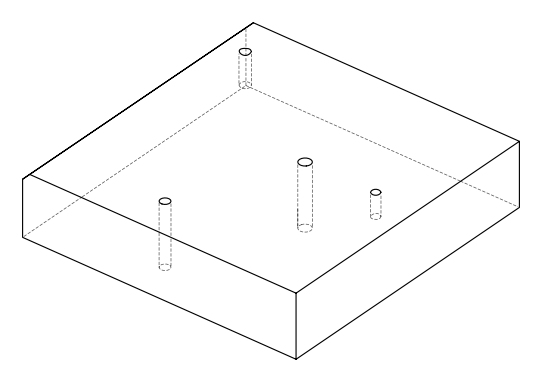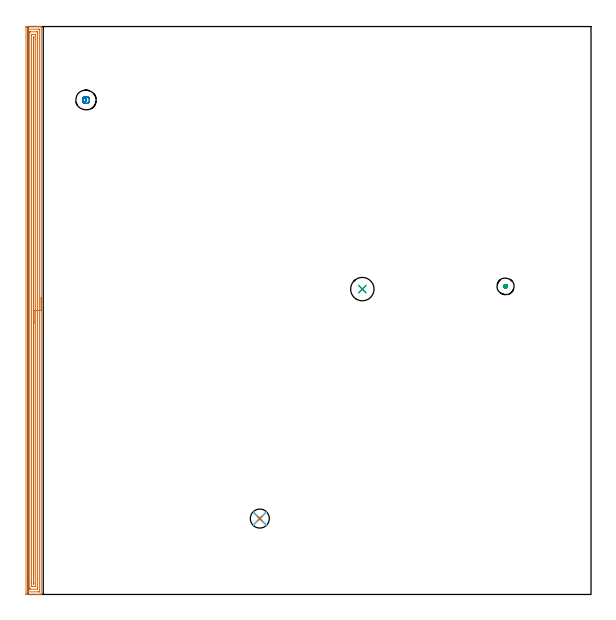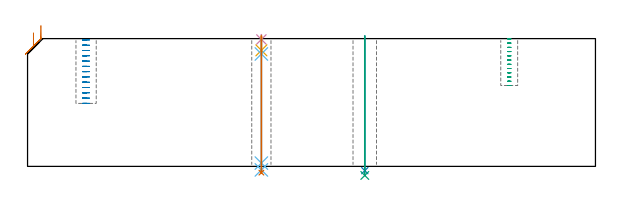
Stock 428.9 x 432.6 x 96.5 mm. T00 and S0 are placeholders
(PLAN: 9 operations, 7 tool changes, 21.3 min)
(1 AREA_MILL | FG_CHAMFER_SURFACE | UGT0205_001 | 17.48 min | 29093 mm3)
(2 MILL_BLIND_HOLE_FROM_SOLID_MATERIAL | STEP1POCKET | UGT0201_128 | Spiral | 1.39 min | 8982 mm3)
(3 MILL_BLIND_HOLE_FROM_SOLID_MATERIAL_1 | STEP1POCKET_1 | UGT0201_128 | Spiral | 0.65 min | 4538 mm3)
(4 SPOT_DRILL | STEP1HOLE | NXT0321_9005460120000 | 0.03 min | 17 mm3)
(5 DRILL_BLIND_HOLE_INTO_CENTER | STEP1HOLE | NXT0301_030 | 0.05 min | 207 mm3)
(6 GUN_DRILL_THROUGH_HOLE | STEP1HOLE | UGT0307_001 | 0.46 min | 1706 mm3)
(7 SPADE_DRILL_TO_ENLARGE_THROUGH_HOLE | STEP1HOLE | UGT0306_005 | 0.41 min | 13977 mm3)
(8 DRILL_THROUGH_HOLE_FROM_SOLID_MATERIAL | STEP1HOLE_1 | NXT0301_065 | 0.41 min | 6652 mm3)
(9 DRILL_TO_ENLARGE_THROUGH_HOLE | STEP1HOLE_1 | UGT0301_248 | 0.42 min | 17314 mm3)
(TOOL UGT0205_001 | Chamfer Mill 20 x 3 x 45 deg. | D20 FL50 Z2)
(TOOL UGT0201_128 | Carbide End Mill 10.0 | D10 FL15 Z4)
(TOOL NXT0321_9005460120000 | NC Spot Drill, 142deg, 12mm, Carbide, Uncoated | D12 PA142 FL30 Z2)
(TOOL NXT0301_030 | Carbide Drill 5.9mm [860.1-0590-018A1-MM 2214] | D5.9 PA140 FL28 Z2)
(TOOL UGT0307_001 | Gun Drill 5 mm | D5 PA130 FL24 Z1)
(TOOL UGT0306_005 | Spade Drill 14.5mm | D14.5 PA132 FL10 Z2)
(TOOL NXT0301_065 | Carbide Drill 9.4mm [860.1-0940-075A1-MM 2214] | D9.4 PA140 FL98 Z2)
(TOOL UGT0301_248 | Twist Drill 17.8 mm | D17.8 PA118 FL130 Z2)
(OP 1 AREA_MILL)
G17 G21 G94 G90
T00 M6
G54
G17 G0 G90 X10.1 Y226.3 S1061 M3
G43 Z106.5 H0
G94 G1 Y226.262 Z105.628 F250.
Y226.148 Z104.763
Y225.959 Z103.912
Y225.697 Z103.08
Y225.363 Z102.274
Y224.96 Z101.5
Y224.492 Z100.764
Y223.96 Z100.072
Y223.371 Z99.429
Y222.728 Z98.839
Y222.036 Z98.308
Y221.3 Z97.84
Y220.526 Z97.437
Y219.72 Z97.103
Y218.888 Z96.841
Y218.037 Z96.652
Y217.172 Z96.538
Y216.3 Z96.5
Y0.168
X10.097 Y0.009 Z96.488
X10.081 Y0.007 Z96.472
X9.729 Y0. Z96.128
X9.388 Z95.787
X8.722 Z95.117
X7.505 Z93.902
X6.953 Z93.348
X-1.283 Y0.001 Z85.114
X-1.492 Y0.01 Z84.906
X-1.499 Y0.219 Z84.899
Y0.248
X-1.5 Y431.985 Z84.9
X-1.496 Y432.384 Z84.902
X-1.492 Y432.59 Z84.906
X-1.282 Y432.6 Z85.115
X6.953 Z93.348
X7.505 Z93.902
X7.838 Z94.234
X8.389 Z94.786
X8.722 Z95.117
X9.388 Z95.787
X9.729 Z96.128
X10.081 Y432.593 Z96.472
X10.097 Y432.591 Z96.488
X10.1 Y432.432 Z96.5
Y216.3
X8.686 Z95.086
Y2.187
X8.684 Y2.08 Z95.084
X8.682 Y2.027 Z95.082
X8.679 Y2.01 Z95.079
X8.631 Y2.007 Z95.031
X8.234 Y2.001 Z94.634
X0.274 Z86.674
X0.036 Y2.005 Z86.436
X-0.072 Y2.01 Z86.328
X-0.085 Y2.363 Z86.315
Y2.401
X-0.086 Y430.413 Z86.314
X-0.085 Y430.52 Z86.315
X-0.082 Y430.573 Z86.318
X-0.079 Y430.59 Z86.321
X-0.031 Y430.593 Z86.369
X0.366 Y430.599 Z86.766
X8.326 Z94.726
X8.564 Y430.595 Z94.964
X8.672 Y430.59 Z95.072
X8.685 Y430.237 Z95.085
Y430.199
X8.686 Y216.3 Z95.086
X7.271 Z93.671
Y4.759
X7.269 Y4.187 Z93.669
X7.266 Y4.028 Z93.666
X7.265 Y4.015 Z93.665
X7.248 Y4.01 Z93.648
X7.2 Y4.004 Z93.6
X7.138 Y4.001 Z93.538
X1.832 Y4. Z88.232
X1.647 Y4.002 Z88.047
X1.462 Y4.006 Z87.862
X1.344 Y4.01 Z87.744
X1.336 Y4.081 Z87.736
X1.333 Y4.187 Z87.733
X1.33 Y4.507 Z87.73
X1.329 Y5.08 Z87.729
X1.328 Y5.401 Z87.728
X1.329 Y427.841 Z87.729
X1.331 Y428.413 Z87.731
X1.334 Y428.572 Z87.734
X1.335 Y428.585 Z87.735
X1.352 Y428.59 Z87.752
X1.4 Y428.596 Z87.8
X1.462 Y428.599 Z87.862
X6.768 Y428.6 Z93.168
X6.953 Y428.598 Z93.353
X7.138 Y428.594 Z93.538
X7.256 Y428.59 Z93.656
X7.264 Y428.519 Z93.664
X7.267 Y428.413 Z93.667
X7.27 Y428.093 Z93.67
X7.271 Y427.52 Z93.671
Y427.199
Y216.3
X5.857 Z92.257
Y6.187
X5.855 Y6.09 Z92.255
X5.852 Y6.032 Z92.252
X5.849 Y6.01 Z92.249
X5.827 Y6.008 Z92.227
X5.613 Y6.003 Z92.013
X5.184 Y6. Z91.584
X3.389 Z89.789
X2.98 Y6.002 Z89.38
X2.776 Y6.007 Z89.176
X2.754 Y6.01 Z89.154
X2.749 Y6.021 Z89.149
X2.746 Y6.058 Z89.146
X2.744 Y6.113 Z89.144
X2.743 Y8.653 Z89.143
Y426.413
X2.745 Y426.51 Z89.145
X2.748 Y426.568 Z89.148
X2.751 Y426.59 Z89.151
X2.773 Y426.592 Z89.173
X2.987 Y426.597 Z89.387
X3.416 Y426.6 Z89.816
X5.211 Z91.611
X5.62 Y426.598 Z92.02
X5.824 Y426.593 Z92.224
X5.846 Y426.59 Z92.246
X5.851 Y426.579 Z92.251
X5.854 Y426.542 Z92.254
X5.856 Y426.487 Z92.256
X5.857 Y425.947 Z92.257
Y422.672
Y216.3
X4.443 Z90.843
X4.442 Y8.364 Z90.842
X4.438 Y8.075 Z90.838
X4.434 Y8.009 Z90.834
X4.421 Y8.005 Z90.821
X4.381 Y8.002 Z90.781
X4.3 Y8. Z90.7
X4.208 Y8.001 Z90.608
X4.181 Y8.004 Z90.581
X4.171 Y8.009 Z90.571
X4.164 Y8.029 Z90.564
X4.16 Y8.219 Z90.56
X4.157 Y8.508 Z90.557
Y8.653
X4.158 Y424.237 Z90.558
X4.162 Y424.525 Z90.562
X4.166 Y424.591 Z90.566
X4.179 Y424.595 Z90.579
X4.219 Y424.599 Z90.619
X4.3 Y424.6 Z90.7
X4.392 Y424.599 Z90.792
X4.419 Y424.596 Z90.819
X4.429 Y424.591 Z90.829
X4.436 Y424.571 Z90.836
X4.44 Y424.381 Z90.84
X4.443 Y424.092 Z90.843
Y423.947
Y216.3
Y215.428 Z90.881
Y214.564 Z90.995
Y213.712 Z91.184
Y212.88 Z91.446
Y212.074 Z91.78
Y211.3 Z92.183
Y210.564 Z92.652
Y209.872 Z93.183
Y209.229 Z93.772
Y208.64 Z94.415
Y208.108 Z95.107
Y207.64 Z95.843
Y207.237 Z96.617
Y206.903 Z97.423
Y206.641 Z98.255
Y206.452 Z99.107
Y206.338 Z99.971
Y206.3 Z100.843
G0 Z106.5
M5
M2
(OP 2 MILL_BLIND_HOLE_FROM_SOLID_MATERIAL)
G17 G21 G94 G90
T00 M6
G54
G17 G0 G90 X44.2 Y376.6 S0 M3
G43 Z106.5 H0
Z95.508
G94 G3 X44.65 Y377.095 R0.452 F250.
X44.075 Y377.919 R1.02
X42.245 Y377.749 R1.79
X41.597 Y376.103 R1.655
X44.697 Y373.997 R2.65
X41.597 Y376.103 R-2.65
X43.147 Y375.05 R1.325
X44.2 Y376.6 R1.325
G0 Z91.515
G3 X44.65 Y377.095 R0.452
X44.075 Y377.919 R1.02
X42.245 Y377.749 R1.79
X41.597 Y376.103 R1.655
X44.697 Y373.997 R2.65
X41.597 Y376.103 R-2.65
X43.147 Y375.05 R1.325
X44.2 Y376.6 R1.325
G0 Z87.523
G3 X44.65 Y377.095 R0.452
X44.075 Y377.919 R1.02
X42.245 Y377.749 R1.79
X41.597 Y376.103 R1.655
X44.697 Y373.997 R2.65
X41.597 Y376.103 R-2.65
X43.147 Y375.05 R1.325
X44.2 Y376.6 R1.325
G0 Z83.531
G3 X44.65 Y377.095 R0.452
X44.075 Y377.919 R1.02
X42.245 Y377.749 R1.79
X41.597 Y376.103 R1.655
X44.697 Y373.997 R2.65
X41.597 Y376.103 R-2.65
X43.147 Y375.05 R1.325
X44.2 Y376.6 R1.325
G0 Z79.538
G3 X44.65 Y377.095 R0.452
X44.075 Y377.919 R1.02
X42.245 Y377.749 R1.79
X41.597 Y376.103 R1.655
X44.697 Y373.997 R2.65
X41.597 Y376.103 R-2.65
X43.147 Y375.05 R1.325
X44.2 Y376.6 R1.325
G0 Z75.546
G3 X44.65 Y377.095 R0.452
X44.075 Y377.919 R1.02
X42.245 Y377.749 R1.79
X41.597 Y376.103 R1.655
X44.697 Y373.997 R2.65
X41.597 Y376.103 R-2.65
X43.147 Y375.05 R1.325
X44.2 Y376.6 R1.325
G0 Z71.554
G3 X44.65 Y377.095 R0.452
X44.075 Y377.919 R1.02
X42.245 Y377.749 R1.79
X41.597 Y376.103 R1.655
X44.697 Y373.997 R2.65
X41.597 Y376.103 R-2.65
X43.147 Y375.05 R1.325
X44.2 Y376.6 R1.325
G0 Z67.562
G3 X44.65 Y377.095 R0.452
X44.075 Y377.919 R1.02
X42.245 Y377.749 R1.79
X41.597 Y376.103 R1.655
X44.697 Y373.997 R2.65
X41.597 Y376.103 R-2.65
X43.147 Y375.05 R1.325
X44.2 Y376.6 R1.325
G0 Z63.569
G3 X44.65 Y377.095 R0.452
X44.075 Y377.919 R1.02
X42.245 Y377.749 R1.79
X41.597 Y376.103 R1.655
X44.697 Y373.997 R2.65
X41.597 Y376.103 R-2.65
X43.147 Y375.05 R1.325
X44.2 Y376.6 R1.325
G0 Z59.577
G3 X44.65 Y377.095 R0.452
X44.075 Y377.919 R1.02
X42.245 Y377.749 R1.79
X41.597 Y376.103 R1.655
X44.697 Y373.997 R2.65
X41.597 Y376.103 R-2.65
X43.147 Y375.05 R1.325
X44.2 Y376.6 R1.325
G0 Z55.585
G3 X44.65 Y377.095 R0.452
X44.075 Y377.919 R1.02
X42.245 Y377.749 R1.79
X41.597 Y376.103 R1.655
X44.697 Y373.997 R2.65
X41.597 Y376.103 R-2.65
X43.147 Y375.05 R1.325
X44.2 Y376.6 R1.325
G0 Z51.592
G3 X44.65 Y377.095 R0.452
X44.075 Y377.919 R1.02
X42.245 Y377.749 R1.79
X41.597 Y376.103 R1.655
X44.697 Y373.997 R2.65
X41.597 Y376.103 R-2.65
X43.147 Y375.05 R1.325
X44.2 Y376.6 R1.325
G0 Z47.6
G3 X44.65 Y377.095 R0.452
X44.075 Y377.919 R1.02
X42.245 Y377.749 R1.79
X41.597 Y376.103 R1.655
X44.697 Y373.997 R2.65
X41.597 Y376.103 R-2.65
X43.147 Y375.05 R1.325
X44.2 Y376.6 R1.325
G0 Z106.5
M5
M2
(OP 3 MILL_BLIND_HOLE_FROM_SOLID_MATERIAL_1)
G17 G21 G94 G90
T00 M6
G54
G17 G0 G90 X363.8 Y234.7 S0 M3
G43 Z106.5 H0
Z96.3
G94 G3 X364.434 Y235.466 R0.645 F250.
X363.538 Y236.075 R0.766
X362.425 Y234.438 R1.4
X363.538 Y236.075 R-1.4
X362.981 Y235.256 R0.7
X363.8 Y234.7 R0.7
G0 Z93.1
G3 X364.434 Y235.466 R0.645
X363.538 Y236.075 R0.766
X362.425 Y234.438 R1.4
X363.538 Y236.075 R-1.4
X362.981 Y235.256 R0.7
X363.8 Y234.7 R0.7
G0 Z89.9
G3 X364.434 Y235.466 R0.645
X363.538 Y236.075 R0.766
X362.425 Y234.438 R1.4
X363.538 Y236.075 R-1.4
X362.981 Y235.256 R0.7
X363.8 Y234.7 R0.7
G0 Z86.7
G3 X364.434 Y235.466 R0.645
X363.538 Y236.075 R0.766
X362.425 Y234.438 R1.4
X363.538 Y236.075 R-1.4
X362.981 Y235.256 R0.7
X363.8 Y234.7 R0.7
G0 Z83.5
G3 X364.434 Y235.466 R0.645
X363.538 Y236.075 R0.766
X362.425 Y234.438 R1.4
X363.538 Y236.075 R-1.4
X362.981 Y235.256 R0.7
X363.8 Y234.7 R0.7
G0 Z80.3
G3 X364.434 Y235.466 R0.645
X363.538 Y236.075 R0.766
X362.425 Y234.438 R1.4
X363.538 Y236.075 R-1.4
X362.981 Y235.256 R0.7
X363.8 Y234.7 R0.7
G0 Z77.1
G3 X364.434 Y235.466 R0.645
X363.538 Y236.075 R0.766
X362.425 Y234.438 R1.4
X363.538 Y236.075 R-1.4
X362.981 Y235.256 R0.7
X363.8 Y234.7 R0.7
G0 Z73.9
G3 X364.434 Y235.466 R0.645
X363.538 Y236.075 R0.766
X362.425 Y234.438 R1.4
X363.538 Y236.075 R-1.4
X362.981 Y235.256 R0.7
X363.8 Y234.7 R0.7
G0 Z70.7
G3 X364.434 Y235.466 R0.645
X363.538 Y236.075 R0.766
X362.425 Y234.438 R1.4
X363.538 Y236.075 R-1.4
X362.981 Y235.256 R0.7
X363.8 Y234.7 R0.7
G0 Z67.5
G3 X364.434 Y235.466 R0.645
X363.538 Y236.075 R0.766
X362.425 Y234.438 R1.4
X363.538 Y236.075 R-1.4
X362.981 Y235.256 R0.7
X363.8 Y234.7 R0.7
G0 Z64.3
G3 X364.434 Y235.466 R0.645
X363.538 Y236.075 R0.766
X362.425 Y234.438 R1.4
X363.538 Y236.075 R-1.4
X362.981 Y235.256 R0.7
X363.8 Y234.7 R0.7
G0 Z61.1
G3 X364.434 Y235.466 R0.645
X363.538 Y236.075 R0.766
X362.425 Y234.438 R1.4
X363.538 Y236.075 R-1.4
X362.981 Y235.256 R0.7
X363.8 Y234.7 R0.7
G0 Z106.5
M5
M2
(OP 4 SPOT_DRILL)
G17 G21 G94 G90
T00 M6
G54
G17 G0 G90 X176.6 Y57.8 S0 M3
G43 Z106.5 H0
G94 G81 G98 Z95.876 F250. R99.5
G80
M5
M2
(OP 5 DRILL_BLIND_HOLE_INTO_CENTER)
G17 G21 G94 G90
T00 M6
G54
G17 G0 G90 X176.6 Y57.8 S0 M3
G43 Z106.5 H1
G94 G81 G98 Z87.65 F250. R98.5
G80
M5
M2
(OP 6 GUN_DRILL_THROUGH_HOLE)
G17 G21 G94 G90
T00 M6
G54
G17 G0 G90 X176.6 Y57.8 M8
G43 Z106.5 H0
Z96.172
S716 M3
G94 G1 Z84.894 F125. M26
G4 X.084
Z2.5 F250.
G4 X.084
Z-2.666 F125.
G4 X.084
M5
M9
G0 Z96.172
Z106.5
M2
(OP 7 SPADE_DRILL_TO_ENLARGE_THROUGH_HOLE)
G17 G21 G94 G90
T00 M6
G54
G17 G0 G90 X176.6 Y57.8 S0 M3
G43 Z106.5 H0
G94 G73 G98 Z-4.728 F250. Q14.461 R98.5
G80
M5
M2
(OP 8 DRILL_THROUGH_HOLE_FROM_SOLID_MATERIAL)
G17 G21 G94 G90
T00 M6
G54
G17 G0 G90 X254.7 Y232.6 S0 M3
G43 Z106.5 H1
G94 G81 G98 Z-3.211 F250. R98.5
G80
M5
M2
(OP 9 DRILL_TO_ENLARGE_THROUGH_HOLE)
G17 G21 G94 G90
T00 M6
G54
G17 G0 G90 X254.7 Y232.6 S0 M3
G43 Z106.5 H0
G94 G73 G98 Z-6.848 F250. Q17.225 R98.5
G80
M5
M2
